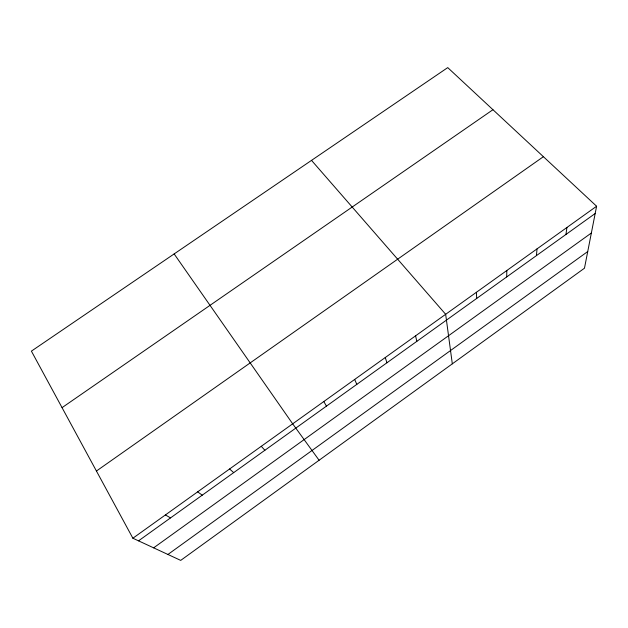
<?xml version="1.0" encoding="UTF-8"?>
<svg xmlns="http://www.w3.org/2000/svg" width="628" height="628" viewBox="0 0 628 628"><rect width="100%" height="100%" fill="white"/><g stroke="black" fill="none" stroke-linecap="round" stroke-linejoin="round"><path stroke-width="0.94" d="M506.702 276.932L506.827 270.511M536.445 255.612L537.011 248.9M565.938 234.472L566.935 227.477M596.6 206.235L584.472 268.203L180.715 560.388L132.877 538.227L31.4 351.131L447.74 67.612L596.6 206.235L132.877 538.227M167.935 554.461L587.73 251.545M153.64 547.844L591.364 233.004M138.529 540.841L595.179 213.512M96.429 471.024L543.401 156.694M62.054 407.65L492.949 109.712M165.407 514.936L170.533 517.904M197.647 491.857L202.255 495.162M229.597 468.983L233.702 472.625M261.279 446.304L264.883 450.276M311.519 160.376L445.66 314.298L452.317 363.84M319.095 460.245L292.679 423.822L174.152 253.924M323.805 401.535L326.434 406.151M354.663 379.445L356.822 384.367M385.254 357.544L386.95 362.772M415.587 335.831L416.819 341.357M476.377 292.31L476.699 298.433"/></g></svg>
